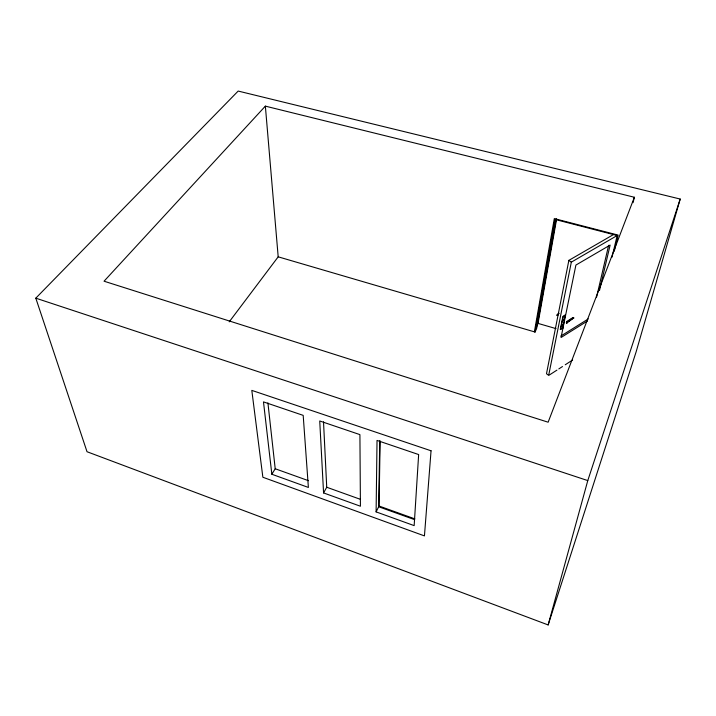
<?xml version="1.0" encoding="UTF-8"?>
<svg xmlns="http://www.w3.org/2000/svg" width="716" height="716" viewBox="0 0 716 716"><rect width="100%" height="100%" fill="white"/><g stroke="black" fill="none" stroke-linecap="round" stroke-linejoin="round"><path stroke-width="1.07" d="M376.106 511.886L377.028 440.43L418.645 454.553L414.161 525.625L376.106 511.886L379.05 506.024L380.133 441.029M379.749 440.761L378.683 506.758L414.555 519.637M566.974 321.815L566.526 321.591L567.108 322.039L573.767 317.931L573.185 317.483L566.526 321.591M534.378 331.83L554.309 218.595L618.141 235.108L614.265 251.289M633.042 202.682L634.376 197.258L265.359 106.138L278.193 256.829L535.076 332.036L554.981 219.427L617.174 235.528L612.01 257.196M556.135 218.98L536.705 328.268L535.076 332.036M536.812 326.21L538.029 323.399L556.627 219.051M613.746 234.409L568.862 260.373L546.496 373.707L547.928 374.88M615.527 234.418L617.174 235.528L571.323 262.145L548.644 375.47L556.95 370.118M560.306 329.351L562.928 316.436L565.166 315.067L562.803 328.205L560.306 329.351L561.783 328.438M560.592 329.575L563.215 316.66L565.452 315.282M561.818 325.968L562.051 324.849L562.615 324.903C563.027 326.532 561.183 325.825 562.382 326.013M562.105 326.192L562.328 324.679M563.617 322.603L562.803 328.205M564.065 320.446L565.166 315.067M568.101 321.466L573.185 317.483M567.108 322.039L566.517 323.247L573.767 317.931M596.58 297.14L608.636 245.311M599.507 290.428L610.122 245.078L575.906 265.063L561.049 337.513L587.523 320.965M548.143 624.934L587.782 480.588L680.2 199.048L238.177 91.066L35.8 298.169L87.021 451.733L548.143 624.934L636.13 351.842L680.2 199.048M634.376 197.258L548.134 422.207L104.053 281.209L265.359 106.138M323.569 492.921L319.73 420.981L359.915 434.621L360.425 506.23L323.569 492.921L326.729 487.247L323.516 421.831M271.847 474.252L263.479 401.891L303.19 415.37L308.381 487.444L271.847 474.252L275.212 468.756L267.918 402.884M229.227 321.842L278.193 256.829M559.232 313.366C558.757 312.794 555.428 316.051 557.254 315.55M558.802 368.928L562.49 366.547M565.255 364.766L572.639 360.005M560.87 336.046L588.284 318.933M562.615 324.903L562.051 324.849M566.302 322.701L567.018 323.059M538.029 323.399L556.055 328.626M35.8 298.169L587.782 480.588M275.212 468.756L308.489 480.696M326.729 487.247L360.291 499.294M379.05 506.024L414.841 518.876M568.862 260.373L571.323 262.145M573.068 318.029L573.641 318.477M557.325 314.521L558.328 314.95M431.05 450.785L424.445 535.899L262.861 477.25L251.808 390.381L431.05 450.785M562.964 320.285C564.181 321.215 564.208 317.761 562.964 320.285"/></g></svg>
